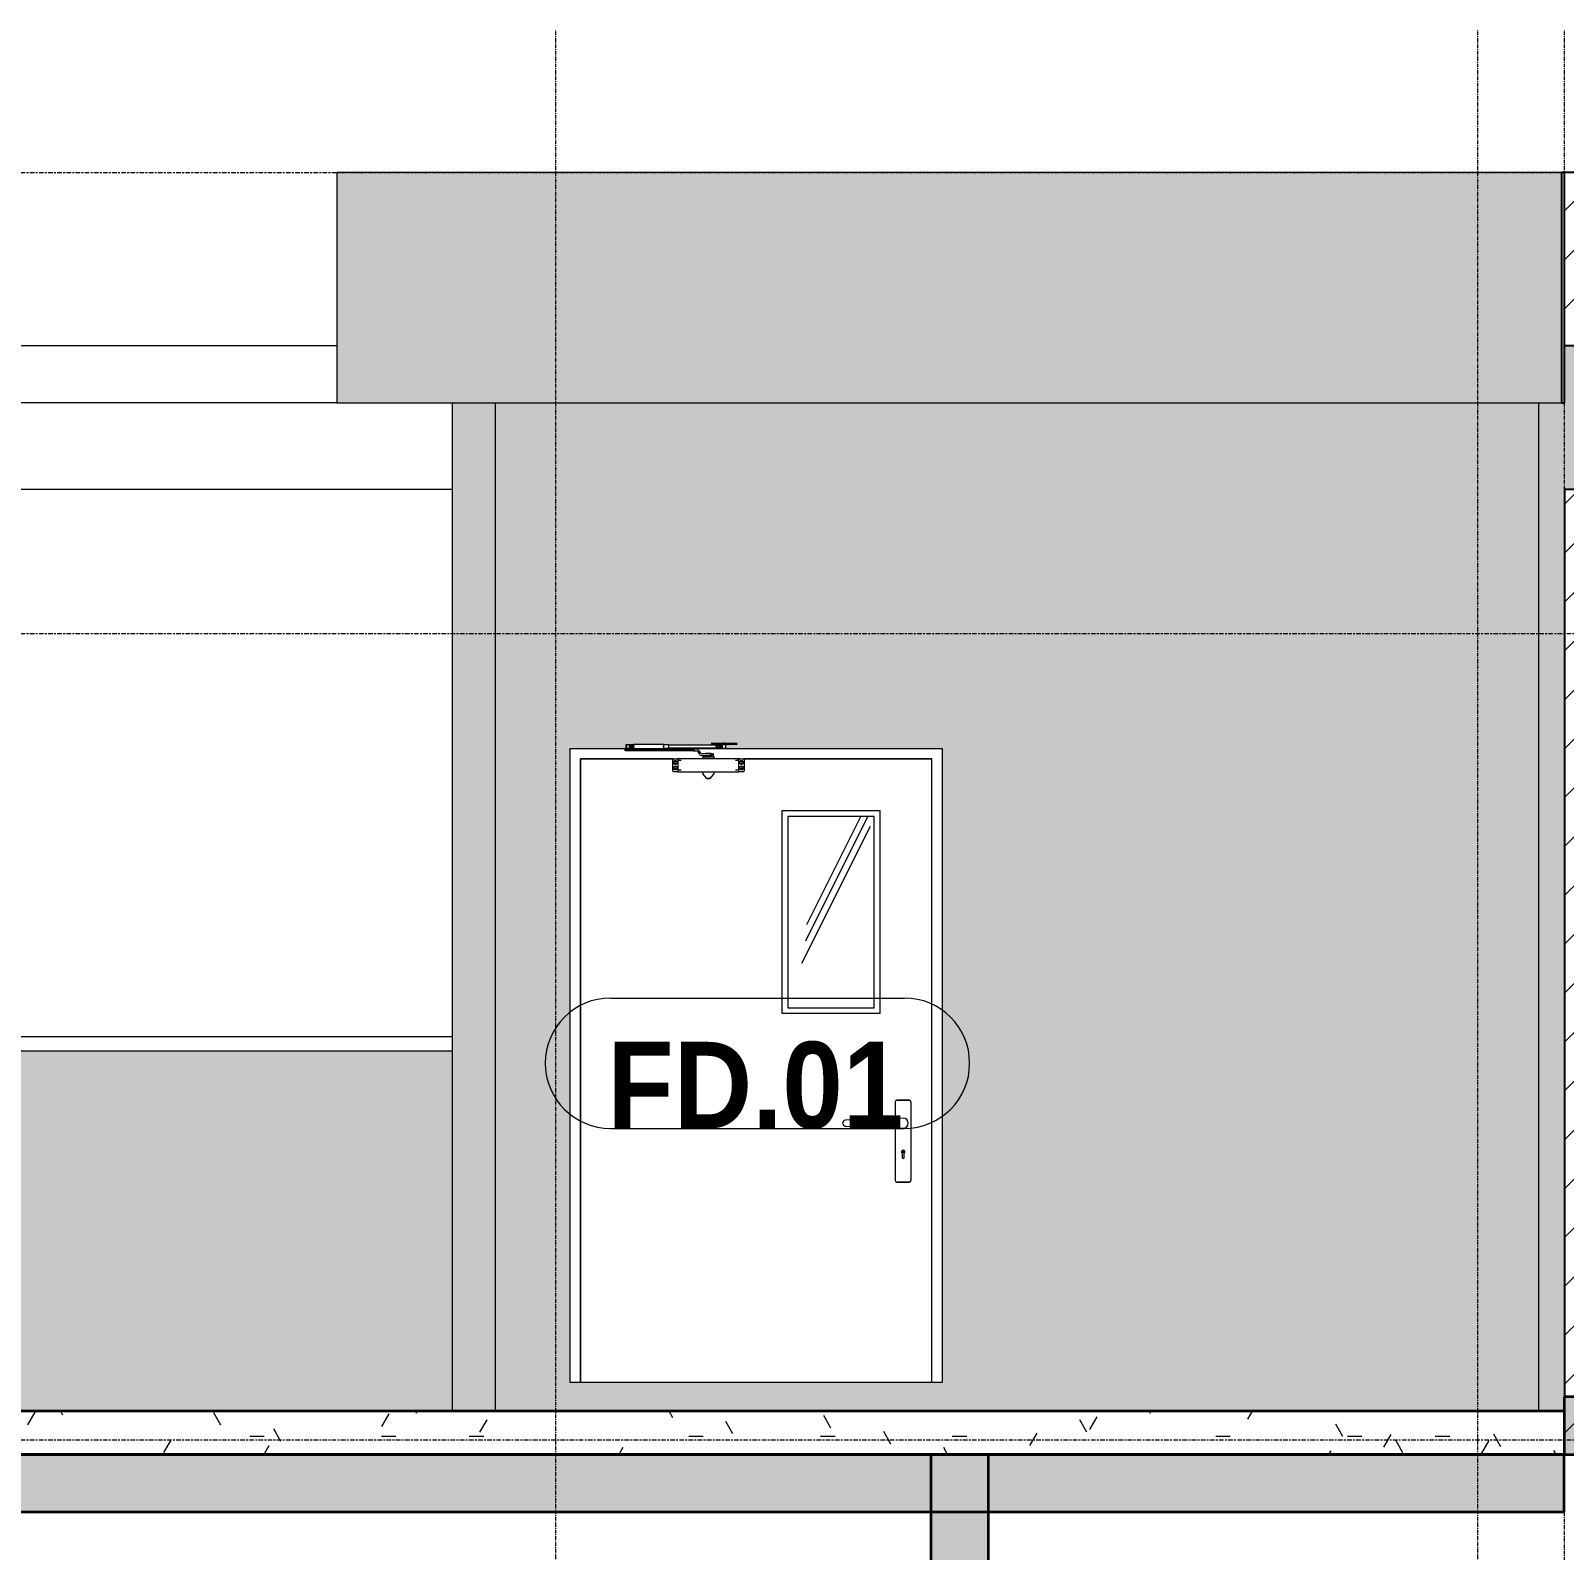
# Model space of a CAD drawing. Header units: millimetres. Extents: x 1240 to 198004, y -7796 to 35300.
# Drawn here: x 157441 to 162764, y 29017 to 34292 of the extents above; entities that cross this region are included whole.
import ezdxf

# ---------------------------------------------------------------- set-up
doc = ezdxf.new("R2010")
doc.units = ezdxf.units.MM
doc.linetypes.add('Centre', pattern=[31.75, 6.35, -4.7625, 15.875, -4.7625])
doc.linetypes.add('Grid Line', pattern=[22.225, 12.7, -3.175, 3.175, -3.175])
for name, color, linetype, lineweight in [('0-2', 50, 'Continuous', 5), ('A-DOOR', 31, 'Continuous', 9), ('A-DOOR-FRAM', 31, 'Continuous', 9), ('A-DOOR-IDEN', 31, 'Continuous', 9), ('A-FLOR-1', 10, 'Continuous', 35), ('A-FLOR-2', 7, 'Continuous', 9), ('A-FLOR-3', 192, 'Continuous', 35), ('A-FLOR-LEVL-2', 51, 'Centre', 9), ('A-FLOR-PATT-1', 7, 'Continuous', 9), ('A-FLOR-PATT-3', 8, 'Continuous', 9), ('A-WALL', 113, 'Continuous', 9), ('A-WALL-1', 113, 'Continuous', 25), ('A-WALL-PATT-3', 111, 'Continuous', 5), ('A-WALL-PATT-4', 111, 'Continuous', 9), ('I-WALL', 2, 'Continuous', 9), ('I-WALL-2', 2, 'Continuous', 25), ('S-BEAM-1', 12, 'Continuous', 5), ('S-BEAM-2', 10, 'Continuous', 35), ('S-BEAM-3', 7, 'Continuous', 9), ('S-GRID-1', 1, 'Grid Line', 9)]:
    doc.layers.add(name, color=color, linetype=linetype, lineweight=lineweight)
doc.styles.add('Arial_B_2', font='arialbd.ttf', dxfattribs={"width": 0.9, "height": 300})
pattern_1 = [(45, (196301.1, 0), (-84.8528, 84.8528), [])]

# ---------------------------------------------------------------- blocks, each defined once
blk = doc.blocks.new('NCV_TKTC_KET CAU_rvt-2-TKCS_MẶT ĐỨNG NỘI KHU 2')
at = {"layer": 'A-FLOR-PATT-1'}
for points in [[(-23337.4, 33000), (-23337.4, 33200), (-33536.9, 33200), (-33536.9, 33000), (-23540.7, 33000)], [(-23337.4, 29350), (-23337.4, 29550), (-33537.4, 29550), (-33537.4, 29350), (-23540.7, 29350)], [(-40175.1, 29150), (-33537.4, 29150), (-33537.4, 29350), (-45736.9, 29350), (-45736.9, 29150), (-40814.9, 29150)]]:
    blk.add_hatch(color=256, dxfattribs=at).paths.add_polyline_path(points)
at = {"layer": 'S-BEAM-1'}
for points in [[(-33536.9, 32700), (-33336.9, 32700), (-33336.9, 33200), (-33536.9, 33200)], [(-35735.3, 28900), (-35535.3, 28900), (-35535.3, 29350), (-35735.3, 29350), (-35735.3, 29160.8)]]:
    blk.add_hatch(color=256, dxfattribs=at).paths.add_polyline_path(points)
at = {"layer": 'A-FLOR-1'}
for p, q in [((-23337.4, 29550), (-33537.4, 29550)), ((-33537.4, 29550), (-33537.4, 29350)), ((-33537.4, 29350), (-45736.9, 29350)), ((-33537.4, 29150), (-33537.4, 29350)), ((-33537.4, 29350), (-23337.4, 29350)), ((-45736.9, 29150), (-33537.4, 29150))]:
    blk.add_line(p, q, dxfattribs=at)
at = {"layer": 'A-FLOR-2'}
for p, q in [((-43735.3, 33200), (-37796.9, 33200)), ((-37796.9, 33000), (-43735.3, 33000))]:
    blk.add_line(p, q, dxfattribs=at)
at = {"layer": 'S-BEAM-2'}
for p, q in [((-35535.3, 29350), (-35735.3, 29350)), ((-35735.3, 29350), (-35735.3, 28900)), ((-35535.3, 28900), (-35535.3, 29350))]:
    blk.add_line(p, q, dxfattribs=at)
at = {"layer": 'S-BEAM-3'}
blk.add_line((-37396.9, 32700), (-40236.9, 32700), dxfattribs=at)
blk = doc.blocks.new('FD_01 - FD_01-1200x2200mm-V305-TKCS_MẶT ĐỨNG NỘI KHU 2')
at = {"layer": 'A-DOOR'}
h = blk.add_hatch(dxfattribs=at)
h.set_pattern_fill('FP_43', color=256, style=0, pattern_type=2)
h.set_pattern_definition([(63.435, (1790.26, 104.33), (-0.001, 1524.001), [532.463, -2875.304]), (63.435, (266.26, 104.33), (-0.001, 1524.001), [532.463, -2875.304]), (63.435, (2519.8, 398.8), (-0.001, 1524.001), [532.463, -2875.304]), (63.435, (995.8, 398.8), (-0.001, 1524.001), [532.463, -2875.304]), (63.435, (2409.4, 294.83), (-0.001, 1524.001), [532.463, -2875.304]), (63.435, (885.4, 294.83), (-0.001, 1524.001), [532.463, -2875.304]), (63.435, (2296.8, 890.1), (-0.001, 1524.001), [258.8, -3148.965]), (63.435, (772.8, 890.1), (-0.001, 1524.001), [258.8, -3148.965]), (63.435, (2223.2, 797.95), (-0.001, 1524.001), [532.463, -2875.304]), (63.435, (699.2, 797.95), (-0.001, 1524.001), [532.463, -2875.304]), (63.435, (2236.2, 864.1), (-0.001, 1524.001), [532.463, -2875.304]), (63.435, (712.2, 864.1), (-0.001, 1524.001), [532.463, -2875.304]), (63.435, (1621.35, 573.94), (-0.001, 1524.001), [532.463, -2875.304]), (63.435, (97.35, 573.94), (-0.001, 1524.001), [532.463, -2875.304]), (63.435, (1634.34, 651.9), (-0.001, 1524.001), [532.463, -2875.304]), (63.435, (110.34, 651.9), (-0.001, 1524.001), [532.463, -2875.304]), (63.435, (1637.84, 708.1), (-0.001, 1524.001), [532.463, -2875.304]), (63.435, (113.84, 708.1), (-0.001, 1524.001), [532.463, -2875.304])])
h.paths.add_polyline_path([(-36231.9, 30900), (-35931.9, 30900), (-35931.9, 31565), (-36231.9, 31565), (-36231.9, 31200)])
for p, q in [((-36798.1, 31798), (-36798.1, 31792)), ((-36795.7, 31798), (-36793.5, 31798)), ((-36793.5, 31792), (-36795.7, 31792)), ((-36794.1, 31814), (-36794.1, 31801)), ((-36793.5, 31814), (-36781.9, 31814)), ((-36781.9, 31801), (-36793.5, 31801)), ((-36793.5, 31798), (-36558.1, 31798)), ((-36793.5, 31792), (-36793.5, 31798)), ((-36558.1, 31792), (-36793.5, 31792)), ((-36791.6, 31814), (-36791.6, 31798)), ((-36790.4, 31801), (-36790.4, 31798)), ((-36781.9, 31814), (-36774.8, 31814)), ((-36781.9, 31801), (-36781.9, 31814)), ((-36774.8, 31801), (-36781.9, 31801)), ((-36781.8, 31798), (-36781.8, 31801.2)), ((-36780.6, 31798), (-36780.6, 31801)), ((-36774.8, 31814), (-36774.3, 31814)), ((-36774.8, 31814), (-36768, 31814)), ((-36774.3, 31801), (-36774.8, 31801)), ((-36768, 31801), (-36774.8, 31801)), ((-36768, 31801), (-36768, 31814)), ((-36768, 31813.6), (-36768, 31801.4)), ((-36768, 31801.4), (-36768, 31813.6)), ((-36662.5, 31814.5), (-36767.1, 31814.5)), ((-36767.1, 31800.5), (-36662.5, 31800.5)), ((-36645.1, 31813.5), (-36662.5, 31813.5)), ((-36662.5, 31801.5), (-36645.1, 31801.5)), ((-36458.7, 31812.5), (-36645.1, 31812.5)), ((-36645.1, 31802.5), (-36458.7, 31802.5)), ((-36549.7, 31798), (-36558.1, 31798)), ((-36558.1, 31798), (-36558.1, 31792)), ((-36558.1, 31792), (-36549.7, 31792)), ((-36549.7, 31798), (-36549.7, 31798)), ((-36544.8, 31789.4), (-36539, 31781.1)), ((-36534, 31784.6), (-36539.9, 31792.9)), ((-36498.7, 31782), (-36529.1, 31782)), ((-36517.8, 31784), (-36515.1, 31784)), ((-36517.8, 31784), (-36517.8, 31782)), ((-36515.1, 31784), (-36505.1, 31784)), ((-36515.1, 31782), (-36515.1, 31784)), ((-36505.1, 31784), (-36497.7, 31784)), ((-36505.1, 31782), (-36505.1, 31784)), ((-36498.7, 31776), (-36498.7, 31782)), ((-36498.7, 31782), (-36490.3, 31782)), ((-36498.1, 31818.5), (-36497.7, 31818.5)), ((-36498.1, 31815.5), (-36497.7, 31815.5)), ((-36497.7, 31818.5), (-36478.5, 31818.5)), ((-36497.7, 31815.5), (-36478.5, 31815.5)), ((-36497.7, 31782), (-36497.7, 31784)), ((-36490.3, 31782), (-36492.5, 31782)), ((-36490.3, 31776), (-36490.3, 31782)), ((-36478.5, 31818.5), (-36478.1, 31818.5)), ((-36478.5, 31815.5), (-36478.1, 31815.5)), ((-36478.1, 31818.5), (-36472.9, 31818.5)), ((-36478.1, 31815.5), (-36472.9, 31815.5)), ((-36477.2, 31811.5), (-36470.3, 31811.5)), ((-36477.2, 31811.5), (-36477.2, 31803.5)), ((-36470.3, 31803.5), (-36477.2, 31803.5)), ((-36472.9, 31818.5), (-36471.7, 31818.5)), ((-36472.9, 31815.5), (-36471.7, 31815.5)), ((-36471.7, 31818.5), (-36455.2, 31818.5)), ((-36471.7, 31815.5), (-36455.2, 31815.5)), ((-36470.3, 31811.5), (-36469.1, 31811.5)), ((-36469.1, 31803.5), (-36470.3, 31803.5)), ((-36469.1, 31811.5), (-36464.3, 31811.5)), ((-36464.3, 31803.5), (-36469.1, 31803.5)), ((-36467.5, 31811.5), (-36468.7, 31811.5)), ((-36468.7, 31803.5), (-36467.5, 31803.5)), ((-36468.1, 31814.5), (-36466.1, 31814.5)), ((-36466.1, 31814.5), (-36468.1, 31814.5)), ((-36464.3, 31811.5), (-36467.5, 31811.5)), ((-36467.5, 31803.5), (-36464.3, 31803.5)), ((-36464, 31814.5), (-36466.1, 31814.5)), ((-36464, 31814.5), (-36458.4, 31814.5)), ((-36458.4, 31800.5), (-36464, 31800.5)), ((-36462.7, 31808.9), (-36462.7, 31810.8)), ((-36462.7, 31804.2), (-36462.7, 31806)), ((-36459.6, 31814.5), (-36459.6, 31800.5)), ((-36459.1, 31820.3), (-36459.1, 31818.5)), ((-36458.4, 31814.5), (-36446.8, 31814.5)), ((-36458.4, 31800.5), (-36458.4, 31814.5)), ((-36446.8, 31800.5), (-36458.4, 31800.5)), ((-36458.1, 31815.5), (-36458.1, 31814.5)), ((-36453.1, 31818.5), (-36455.6, 31818.5)), ((-36455.6, 31818.5), (-36453.1, 31818.5)), ((-36453.1, 31815.5), (-36455.6, 31815.5)), ((-36455.6, 31815.5), (-36453.1, 31815.5)), ((-36453.1, 31815.5), (-36455.6, 31815.5)), ((-36455.6, 31815.5), (-36453.1, 31815.5)), ((-36455.2, 31818.5), (-36451, 31818.5)), ((-36455.2, 31818.5), (-36451, 31818.5)), ((-36451, 31817.5), (-36455.2, 31817.5)), ((-36455.2, 31815.5), (-36451, 31815.5)), ((-36455.2, 31815.5), (-36451, 31815.5)), ((-36453.1, 31818.5), (-36454.7, 31818.5)), ((-36454.7, 31818.5), (-36453.1, 31818.5)), ((-36453.1, 31820.3), (-36453.1, 31820.3)), ((-36453.1, 31820.3), (-36453.1, 31820.3)), ((-36453.1, 31818.5), (-36450.6, 31818.5)), ((-36450.6, 31818.5), (-36453.1, 31818.5)), ((-36453.1, 31818.5), (-36451.6, 31818.5)), ((-36451.6, 31818.5), (-36453.1, 31818.5)), ((-36453.1, 31815.5), (-36450.6, 31815.5)), ((-36450.6, 31815.5), (-36453.1, 31815.5)), ((-36453.1, 31815.5), (-36450.6, 31815.5)), ((-36450.6, 31815.5), (-36453.1, 31815.5)), ((-36451, 31818.5), (-36434.5, 31818.5)), ((-36451, 31815.5), (-36434.5, 31815.5)), ((-36448.3, 31800.5), (-36446.6, 31800.5)), ((-36448.1, 31814.5), (-36448.1, 31815.5)), ((-36440.1, 31814.5), (-36447.5, 31814.5)), ((-36446.8, 31814.5), (-36447.2, 31814.5)), ((-36447.1, 31818.5), (-36447.1, 31820.3)), ((-36446.6, 31800.5), (-36446.8, 31800.5)), ((-36446.6, 31800.5), (-36446.6, 31814.5)), ((-36440.1, 31814.5), (-36438.1, 31814.5)), ((-36438.1, 31814.5), (-36440.1, 31814.5)), ((-36434.5, 31818.5), (-36433.4, 31818.5)), ((-36434.5, 31815.5), (-36433.4, 31815.5)), ((-36433.4, 31818.5), (-36428.2, 31818.5)), ((-36433.4, 31815.5), (-36428.2, 31815.5)), ((-36428.1, 31818.5), (-36427.8, 31818.5)), ((-36428.1, 31815.5), (-36427.8, 31815.5)), ((-36427.8, 31818.5), (-36408.5, 31818.5)), ((-36427.8, 31815.5), (-36408.5, 31815.5)), ((-36408.5, 31818.5), (-36408.1, 31818.5)), ((-36408.5, 31815.5), (-36408.1, 31815.5)), ((-36951.9, 31765), (-36951.9, 29600)), ((-36628.7, 31765), (-36951.9, 31765)), ((-36631.7, 31723), (-36631.7, 31762)), ((-36628.7, 31765), (-36616.5, 31765)), ((-36613.7, 31765), (-36616.5, 31765)), ((-36616.5, 31765), (-36614.5, 31765)), ((-36614.1, 31765), (-36613.8, 31765)), ((-36401.7, 31765), (-36613.7, 31765)), ((-36613.7, 31765), (-36613.7, 31764.7)), ((-36613.7, 31764.7), (-36613.7, 31756.1)), ((-36601.7, 31759), (-36613.7, 31759)), ((-36613.7, 31756.1), (-36613.7, 31754.3)), ((-36613.7, 31754.3), (-36613.7, 31730.7)), ((-36613.7, 31730.7), (-36613.7, 31728.9)), ((-36613.7, 31728.9), (-36613.7, 31720.3)), ((-36613.7, 31726), (-36601.7, 31726)), ((-36529.1, 31776), (-36498.7, 31776)), ((-36527.3, 31772), (-36527.3, 31765)), ((-36526.6, 31772), (-36527.3, 31772)), ((-36527.3, 31772), (-36488.9, 31772)), ((-36517.8, 31776), (-36517.8, 31774)), ((-36516.4, 31774), (-36517.8, 31774)), ((-36516.7, 31774), (-36516.7, 31772)), ((-36516.4, 31774), (-36516.7, 31774)), ((-36516.7, 31774), (-36516.4, 31774)), ((-36510.1, 31774), (-36516.4, 31774)), ((-36516.4, 31774), (-36514.1, 31774)), ((-36515.1, 31774), (-36516.4, 31774)), ((-36515.1, 31774), (-36515.1, 31776)), ((-36510.1, 31774), (-36515.1, 31774)), ((-36514.1, 31774), (-36505.4, 31774)), ((-36501.4, 31774), (-36510.1, 31774)), ((-36505.1, 31774), (-36510.1, 31774)), ((-36505.4, 31774), (-36501.4, 31774)), ((-36505.1, 31774), (-36505.1, 31776)), ((-36501.4, 31774), (-36505.1, 31774)), ((-36497.7, 31774), (-36501.4, 31774)), ((-36499.1, 31774), (-36500, 31774)), ((-36499.9, 31774), (-36499.1, 31774)), ((-36499.1, 31774), (-36498.7, 31774)), ((-36498.7, 31774), (-36499.1, 31774)), ((-36490.3, 31776), (-36498.7, 31776)), ((-36498.7, 31772), (-36498.7, 31774)), ((-36497.7, 31774), (-36497.7, 31776)), ((-36492.5, 31776), (-36490.3, 31776)), ((-36488.9, 31772), (-36488.2, 31772)), ((-36488.2, 31772), (-36488.9, 31772)), ((-36488.2, 31765), (-36488.2, 31772)), ((-36401.7, 31759), (-36413.7, 31759)), ((-36413.7, 31726), (-36401.7, 31726)), ((-36399, 31765), (-36401.7, 31765)), ((-36401.7, 31765), (-36401.4, 31765)), ((-36401.7, 31764.7), (-36401.7, 31765)), ((-36401.7, 31756.1), (-36401.7, 31764.7)), ((-36401.7, 31754.3), (-36401.7, 31756.1)), ((-36401.7, 31730.7), (-36401.7, 31754.3)), ((-36401.7, 31728.9), (-36401.7, 31730.7)), ((-36401.7, 31720.3), (-36401.7, 31728.9)), ((-36401, 31765), (-36399, 31765)), ((-36399, 31765), (-36386.7, 31765)), ((-35731.9, 31765), (-36386.7, 31765)), ((-36383.7, 31762), (-36383.7, 31723)), ((-35731.9, 29600), (-35731.9, 31765)), ((-36616.5, 31720), (-36628.7, 31720)), ((-36614.5, 31720), (-36616.5, 31720)), ((-36613.8, 31720), (-36614.1, 31720)), ((-36613.7, 31720.3), (-36613.7, 31720)), ((-36613.7, 31720), (-36401.7, 31720)), ((-36527.2, 31720), (-36527.2, 31712.4)), ((-36527, 31711.7), (-36514, 31696.3)), ((-36507.7, 31696), (-36507.7, 31696)), ((-36507.7, 31696), (-36507.7, 31696)), ((-36501.5, 31696.3), (-36488.5, 31711.7)), ((-36488.2, 31712.4), (-36488.2, 31720)), ((-36401.7, 31720), (-36401.7, 31720.3)), ((-36401.4, 31720), (-36401.7, 31720)), ((-36399, 31720), (-36401, 31720)), ((-36386.7, 31720), (-36399, 31720)), ((-36251.9, 30880), (-36251.9, 31585)), ((-36251.9, 31585), (-35911.9, 31585)), ((-35911.9, 30880), (-35911.9, 31585)), ((-36231.9, 31565), (-36231.9, 30900)), ((-35931.9, 31565), (-36231.9, 31565)), ((-35931.9, 30900), (-35931.9, 31565)), ((-35911.9, 30880), (-36251.9, 30880)), ((-36231.9, 30900), (-35931.9, 30900)), ((-35859.4, 30572.5), (-35859.4, 30516.5)), ((-35811.9, 30580), (-35851.9, 30580)), ((-35851.9, 30580), (-35811.9, 30580)), ((-35804.4, 30302.5), (-35804.4, 30572.5)), ((-35831.9, 30517.5), (-36032.3, 30510)), ((-36032.3, 30490), (-35831.9, 30482.5)), ((-35859.4, 30483.5), (-35859.4, 30302.5)), ((-35835.4, 30395.1), (-35835.4, 30381.2)), ((-35832.6, 30397), (-35832.6, 30403)), ((-35831.2, 30403), (-35831.2, 30397)), ((-35828.4, 30381.2), (-35828.4, 30395.1)), ((-35851.9, 30295), (-35811.9, 30295)), ((-35811.9, 30295), (-35851.9, 30295))]:
    blk.add_line(p, q, dxfattribs=at)
at = {"layer": 'A-DOOR', "flags": 128}
for points in [[(-36480.4, 31807.5), (-36480.3, 31808.3), (-36480, 31809), (-36479.6, 31809.7), (-36478.9, 31810.4), (-36478.1, 31811), (-36477.2, 31811.5)], [(-36477.2, 31803.5), (-36478.1, 31804), (-36478.9, 31804.6), (-36479.6, 31805.3), (-36480, 31806), (-36480.3, 31806.7), (-36480.4, 31807.5)], [(-36477.3, 31809.7), (-36477.6, 31809), (-36477.8, 31808.3), (-36477.8, 31807.5)], [(-36477.8, 31807.5), (-36477.8, 31806.7), (-36477.6, 31806), (-36477.3, 31805.3)], [(-36628.7, 31765), (-36629.4, 31764.9), (-36630, 31764.7), (-36630.6, 31764.3), (-36631.1, 31763.9), (-36631.4, 31763.3), (-36631.7, 31762.7), (-36631.7, 31762)], [(-36383.7, 31762), (-36383.8, 31762.7), (-36384, 31763.3), (-36384.4, 31763.9), (-36384.9, 31764.3), (-36385.4, 31764.7), (-36386.1, 31764.9), (-36386.7, 31765)], [(-36631.7, 31723), (-36631.7, 31722.3), (-36631.4, 31721.7), (-36631.1, 31721.1), (-36630.6, 31720.7), (-36630, 31720.3), (-36629.4, 31720.1), (-36628.7, 31720)], [(-36527, 31711.7), (-36527, 31711.7), (-36527, 31711.8), (-36527.1, 31711.8), (-36527.1, 31711.8), (-36527.1, 31711.9), (-36527.1, 31711.9), (-36527.1, 31712), (-36527.2, 31712), (-36527.2, 31712), (-36527.2, 31712.1), (-36527.2, 31712.1), (-36527.2, 31712.2), (-36527.2, 31712.2), (-36527.2, 31712.3), (-36527.2, 31712.3), (-36527.2, 31712.3), (-36527.2, 31712.4), (-36527.2, 31712.4)], [(-36513.3, 31696), (-36513.4, 31696), (-36513.4, 31696), (-36513.4, 31696), (-36513.5, 31696), (-36513.5, 31696), (-36513.5, 31696), (-36513.6, 31696), (-36513.6, 31696), (-36513.6, 31696.1), (-36513.7, 31696.1), (-36513.7, 31696.1), (-36513.7, 31696.1), (-36513.8, 31696.1), (-36513.8, 31696.1), (-36513.8, 31696.2), (-36513.9, 31696.2), (-36513.9, 31696.2), (-36513.9, 31696.2), (-36514, 31696.3), (-36514, 31696.3), (-36514, 31696.3), (-36514, 31696.3)], [(-36507.7, 31696), (-36508, 31696), (-36508.2, 31696), (-36508.4, 31696), (-36508.6, 31696), (-36508.9, 31696), (-36509.1, 31696), (-36509.3, 31696), (-36509.5, 31696), (-36509.7, 31696), (-36509.9, 31696), (-36510.1, 31696), (-36510.3, 31696), (-36510.5, 31696), (-36510.7, 31696), (-36510.9, 31696), (-36511.1, 31696), (-36511.3, 31696), (-36511.4, 31696), (-36511.6, 31696), (-36511.7, 31696), (-36511.9, 31696), (-36512, 31696), (-36512.2, 31696), (-36512.3, 31696), (-36512.4, 31696), (-36512.6, 31696), (-36512.7, 31696), (-36512.8, 31696), (-36512.9, 31696), (-36512.9, 31696), (-36513, 31696), (-36513.1, 31696), (-36513.1, 31696), (-36513.2, 31696), (-36513.2, 31696), (-36513.3, 31696), (-36513.3, 31696), (-36513.3, 31696), (-36513.3, 31696)], [(-36513.3, 31696), (-36513.3, 31696), (-36513.3, 31696), (-36513.3, 31696), (-36513.2, 31696), (-36513.2, 31696), (-36513.2, 31696), (-36513.1, 31696), (-36513, 31696), (-36513, 31696), (-36512.9, 31696), (-36512.8, 31696), (-36512.7, 31696), (-36512.6, 31696), (-36512.5, 31696), (-36512.3, 31696), (-36512.2, 31696), (-36512.1, 31696), (-36511.9, 31696), (-36511.8, 31696), (-36511.6, 31696), (-36511.5, 31696), (-36511.3, 31696), (-36511.1, 31696), (-36510.9, 31696), (-36510.8, 31696), (-36510.6, 31696), (-36510.4, 31696), (-36510.2, 31696), (-36510, 31696), (-36509.8, 31696), (-36509.6, 31696), (-36509.3, 31696), (-36509.1, 31696), (-36508.9, 31696), (-36508.7, 31696), (-36508.5, 31696), (-36508.3, 31696), (-36508, 31696), (-36507.8, 31696), (-36507.7, 31696)], [(-36507.7, 31696), (-36507.5, 31696), (-36507.3, 31696), (-36507.1, 31696), (-36506.9, 31696), (-36506.6, 31696), (-36506.4, 31696), (-36506.2, 31696), (-36506, 31696), (-36505.8, 31696), (-36505.6, 31696), (-36505.4, 31696), (-36505.2, 31696), (-36505, 31696), (-36504.8, 31696), (-36504.6, 31696), (-36504.4, 31696), (-36504.2, 31696), (-36504.1, 31696), (-36503.9, 31696), (-36503.7, 31696), (-36503.6, 31696), (-36503.4, 31696), (-36503.3, 31696), (-36503.2, 31696), (-36503.1, 31696), (-36502.9, 31696), (-36502.8, 31696), (-36502.7, 31696), (-36502.6, 31696), (-36502.5, 31696), (-36502.5, 31696), (-36502.4, 31696), (-36502.3, 31696), (-36502.3, 31696), (-36502.3, 31696), (-36502.2, 31696), (-36502.2, 31696), (-36502.2, 31696), (-36502.2, 31696)], [(-36502.2, 31696), (-36502.2, 31696), (-36502.2, 31696), (-36502.2, 31696), (-36502.2, 31696), (-36502.3, 31696), (-36502.3, 31696), (-36502.4, 31696), (-36502.5, 31696), (-36502.5, 31696), (-36502.6, 31696), (-36502.7, 31696), (-36502.8, 31696), (-36502.9, 31696), (-36503, 31696), (-36503.1, 31696), (-36503.3, 31696), (-36503.4, 31696), (-36503.6, 31696), (-36503.7, 31696), (-36503.9, 31696), (-36504, 31696), (-36504.2, 31696), (-36504.4, 31696), (-36504.5, 31696), (-36504.7, 31696), (-36504.9, 31696), (-36505.1, 31696), (-36505.3, 31696), (-36505.5, 31696), (-36505.7, 31696), (-36505.9, 31696), (-36506.1, 31696), (-36506.4, 31696), (-36506.6, 31696), (-36506.8, 31696), (-36507, 31696), (-36507.2, 31696), (-36507.5, 31696), (-36507.7, 31696), (-36507.7, 31696)], [(-36501.5, 31696.3), (-36501.5, 31696.3), (-36501.5, 31696.3), (-36501.5, 31696.2), (-36501.6, 31696.2), (-36501.6, 31696.2), (-36501.6, 31696.2), (-36501.7, 31696.2), (-36501.7, 31696.1), (-36501.7, 31696.1), (-36501.8, 31696.1), (-36501.8, 31696.1), (-36501.8, 31696.1), (-36501.9, 31696.1), (-36501.9, 31696), (-36501.9, 31696), (-36502, 31696), (-36502, 31696), (-36502, 31696), (-36502.1, 31696), (-36502.1, 31696), (-36502.1, 31696), (-36502.2, 31696)], [(-36488.3, 31712), (-36488.4, 31711.9), (-36488.4, 31711.9), (-36488.4, 31711.9), (-36488.4, 31711.8), (-36488.4, 31711.8), (-36488.5, 31711.7), (-36488.5, 31711.7), (-36488.5, 31711.7)], [(-36488.2, 31712.4), (-36488.2, 31712.4), (-36488.2, 31712.3), (-36488.3, 31712.3), (-36488.3, 31712.2), (-36488.3, 31712.2), (-36488.3, 31712.1), (-36488.3, 31712.1), (-36488.3, 31712.1), (-36488.3, 31712), (-36488.3, 31712)], [(-36386.7, 31720), (-36386.1, 31720.1), (-36385.4, 31720.3), (-36384.9, 31720.7), (-36384.4, 31721.1), (-36384, 31721.7), (-36383.8, 31722.3), (-36383.7, 31723)], [(-35851.9, 30580), (-35852.2, 30580), (-35852.5, 30580), (-35852.8, 30579.9), (-35853.1, 30579.9), (-35853.4, 30579.9), (-35853.7, 30579.8), (-35854, 30579.7), (-35854.3, 30579.6), (-35854.6, 30579.5), (-35854.9, 30579.4), (-35855.1, 30579.3), (-35855.4, 30579.2), (-35855.7, 30579), (-35855.9, 30578.9), (-35856.2, 30578.7), (-35856.4, 30578.5), (-35856.7, 30578.3), (-35856.9, 30578.1), (-35857.1, 30577.9), (-35857.3, 30577.7), (-35857.5, 30577.5), (-35857.7, 30577.3), (-35857.9, 30577), (-35858.1, 30576.8), (-35858.2, 30576.6), (-35858.4, 30576.3), (-35858.6, 30576), (-35858.7, 30575.8), (-35858.8, 30575.5), (-35858.9, 30575.2), (-35859, 30574.9), (-35859.1, 30574.7), (-35859.2, 30574.4), (-35859.3, 30574.1), (-35859.3, 30573.8), (-35859.4, 30573.5), (-35859.4, 30573.2), (-35859.4, 30572.9), (-35859.4, 30572.6), (-35859.4, 30572.5)], [(-35804.4, 30572.5), (-35804.4, 30572.8), (-35804.5, 30573.1), (-35804.5, 30573.4), (-35804.5, 30573.7), (-35804.6, 30574), (-35804.7, 30574.3), (-35804.7, 30574.6), (-35804.8, 30574.9), (-35804.9, 30575.1), (-35805, 30575.4), (-35805.2, 30575.7), (-35805.3, 30576), (-35805.4, 30576.2), (-35805.6, 30576.5), (-35805.7, 30576.7), (-35805.9, 30577), (-35806.1, 30577.2), (-35806.3, 30577.4), (-35806.5, 30577.7), (-35806.7, 30577.9), (-35806.9, 30578.1), (-35807.2, 30578.3), (-35807.4, 30578.5), (-35807.6, 30578.6), (-35807.9, 30578.8), (-35808.1, 30579), (-35808.4, 30579.1), (-35808.7, 30579.3), (-35808.9, 30579.4), (-35809.2, 30579.5), (-35809.5, 30579.6), (-35809.8, 30579.7), (-35810.1, 30579.8), (-35810.4, 30579.8), (-35810.7, 30579.9), (-35811, 30579.9), (-35811.3, 30580), (-35811.6, 30580), (-35811.9, 30580), (-35811.9, 30580)], [(-35859.4, 30302.5), (-35859.4, 30302.2), (-35859.4, 30301.9), (-35859.4, 30301.6), (-35859.3, 30301.3), (-35859.3, 30301), (-35859.2, 30300.7), (-35859.1, 30300.4), (-35859.1, 30300.2), (-35859, 30299.9), (-35858.8, 30299.6), (-35858.7, 30299.3), (-35858.6, 30299), (-35858.4, 30298.8), (-35858.3, 30298.5), (-35858.1, 30298.3), (-35857.9, 30298), (-35857.8, 30297.8), (-35857.6, 30297.6), (-35857.4, 30297.3), (-35857.2, 30297.1), (-35856.9, 30296.9), (-35856.7, 30296.7), (-35856.5, 30296.5), (-35856.2, 30296.4), (-35856, 30296.2), (-35855.7, 30296), (-35855.5, 30295.9), (-35855.2, 30295.8), (-35854.9, 30295.6), (-35854.6, 30295.5), (-35854.4, 30295.4), (-35854.1, 30295.3), (-35853.8, 30295.2), (-35853.5, 30295.2), (-35853.2, 30295.1), (-35852.9, 30295.1), (-35852.6, 30295), (-35852.3, 30295), (-35852, 30295), (-35851.9, 30295)], [(-35811.9, 30295), (-35811.6, 30295), (-35811.3, 30295), (-35811, 30295.1), (-35810.7, 30295.1), (-35810.4, 30295.1), (-35810.2, 30295.2), (-35809.9, 30295.3), (-35809.6, 30295.4), (-35809.3, 30295.5), (-35809, 30295.6), (-35808.7, 30295.7), (-35808.5, 30295.8), (-35808.2, 30296), (-35808, 30296.1), (-35807.7, 30296.3), (-35807.5, 30296.5), (-35807.2, 30296.7), (-35807, 30296.9), (-35806.8, 30297.1), (-35806.6, 30297.3), (-35806.4, 30297.5), (-35806.2, 30297.7), (-35806, 30298), (-35805.8, 30298.2), (-35805.6, 30298.4), (-35805.5, 30298.7), (-35805.3, 30299), (-35805.2, 30299.2), (-35805.1, 30299.5), (-35804.9, 30299.8), (-35804.8, 30300.1), (-35804.8, 30300.3), (-35804.7, 30300.6), (-35804.6, 30300.9), (-35804.5, 30301.2), (-35804.5, 30301.5), (-35804.5, 30301.8), (-35804.4, 30302.1), (-35804.4, 30302.4), (-35804.4, 30302.5)]]:
    blk.add_lwpolyline(points, dxfattribs=at)
at = {"layer": 'A-DOOR'}
for centre, radius, start, end in [((-36622.7, 31752), 3.5, 0, 180), ((-36622.7, 31752), 3.5, 180, 0), ((-36622.7, 31733), 3.5, 0, 180), ((-36622.7, 31733), 3.5, 180, 0), ((-36392.7, 31752), 3.5, 0, 180), ((-36392.7, 31752), 3.5, 180, 0), ((-36392.7, 31733), 3.5, 0, 180), ((-36392.7, 31733), 3.5, 180, 0), ((-35851.9, 30572.5), 7.5, 150, 180), ((-35851.9, 30572.5), 7.5, 90, 120), ((-35811.9, 30572.5), 7.5, 60, 90), ((-35811.9, 30572.5), 7.5, 0, 30), ((-36031.9, 30500), 10, 92.1456, 180), ((-35831.9, 30500), 17.5, 0, 90), ((-36031.9, 30500), 10, 180, 267.8544), ((-35831.9, 30500), 17.5, 270, 0), ((-35831.9, 30400), 6, 305.6853, 234.3147), ((-35831.9, 30403), 0.7, 0, 180), ((-35831.9, 30403), 0.7, 0, 180), ((-35831.9, 30397), 0.7, 180, 0), ((-35831.9, 30397), 0.7, 180, 0), ((-35831.9, 30381.2), 3.5, 180, 0), ((-35851.9, 30302.5), 7.52, 180, 210), ((-35851.9, 30302.5), 7.52, 240, 270), ((-35811.9, 30302.5), 7.5, 270, 300), ((-35811.9, 30302.5), 7.5, 330, 0)]:
    blk.add_arc(centre, radius, start, end, dxfattribs=at)
for centre, major_axis, ratio, start_param, end_param in [((-36776, 31807.5), (0, 2.5), 0.965835, 4.712389, 7.853982), ((-36776, 31807.5), (0, 2.5), 0.965835, 1.570796, 4.712389), ((-36775.5, 31807.5), (0, 2.5), 0.965835, 4.712389, 7.853982), ((-36775.5, 31807.5), (0, 2.5), 0.965835, 4.712389, 7.853982), ((-36775.5, 31807.5), (0, 2.5), 0.965835, 1.570796, 4.712389), ((-36775.5, 31807.5), (0, 2.5), 0.965835, 1.570796, 4.712389), ((-36773.7, 31807.5), (0, 2.5), 0.965835, 5.497787, 7.853982), ((-36773.7, 31807.5), (0, 2.5), 0.965835, 1.570796, 3.926991), ((-36773.7, 31807.5), (0, 2.5), 0.965835, 5.497787, 7.853982), ((-36773.7, 31807.5), (0, 2.5), 0.965835, 1.570796, 3.926991), ((-36773.2, 31807.5), (0, 2.5), 0.965835, 5.759587, 7.853982), ((-36773.2, 31807.5), (0, 2.5), 0.965835, 1.570796, 3.665191), ((-36776.7, 31807.5), (0, 6.79), 0.965835, 4.712389, 5.992125), ((-36776.7, 31807.5), (0, 6.79), 0.965835, 3.432653, 4.712389), ((-36776.2, 31807.5), (0, 6.79), 0.965835, 4.712389, 5.992125), ((-36776.2, 31807.5), (0, 6.79), 0.965835, 3.432653, 4.712389), ((-36767.1, 31807.5), (0, 7), 0.259156, 0, 0.50718), ((-36767.1, 31807.5), (0, 7), 0.259156, 2.634413, 3.141593), ((-36662.5, 31807.5), (0, 7), 0.259156, 5.497787, 7.853982), ((-36662.5, 31807.5), (0, 7), 0.259156, 1.570796, 3.926991), ((-36662.5, 31807.5), (0, 6), 0.259156, 5.759587, 7.853982), ((-36662.5, 31807.5), (0, 6), 0.259156, 1.570796, 3.665191), ((-36645.1, 31807.5), (0, 6), 0.259156, 5.759587, 7.853982), ((-36645.1, 31807.5), (0, 6), 0.259156, 1.570796, 3.665191), ((-36645.1, 31807.5), (0, 5), 0.259156, 0, 1.570796), ((-36645.1, 31807.5), (0, 5), 0.259156, 1.570796, 3.141593), ((-36549.7, 31786), (0, 12), 1, 5.323254, 6.283185), ((-36549.7, 31786), (0, 6), 1, 5.323254, 6.283185), ((-36529.1, 31788), (0, 12), 1, 2.181662, 3.141593), ((-36529.1, 31788), (0, 6), 1, 2.181662, 3.141593), ((-36464, 31807.5), (0, 7), 0.965835, 0, 1.570796), ((-36464, 31807.5), (0, 7), 0.965835, 1.570796, 3.141593), ((-36463.5, 31807.5), (0, 7), 0.965835, 0.261799, 1.570796), ((-36463.5, 31807.5), (0, 7), 0.965835, 1.570796, 2.879793), ((-36466.2, 31807.5), (0, 2.5), 0.965835, 4.712389, 7.853982), ((-36466.2, 31807.5), (0, 2.5), 0.965835, 1.570796, 4.712389), ((-36461.9, 31807.5), (0, 7), 0.965835, 0.523599, 1.308997), ((-36461.9, 31807.5), (0, 7), 0.965835, 1.832596, 2.617994), ((-36461.4, 31807.5), (0, 7), 0.965835, 0.523599, 1.570796), ((-36461.4, 31807.5), (0, 7), 0.965835, 1.570796, 2.617994), ((-36465.7, 31807.5), (0, 2.5), 0.965835, 5.759587, 7.853982), ((-36465.7, 31807.5), (0, 2.5), 0.965835, 5.759587, 7.853982), ((-36465.7, 31807.5), (0, 2.5), 0.965835, 1.570796, 3.665191), ((-36465.7, 31807.5), (0, 2.5), 0.965835, 1.570796, 3.665191), ((-36464.2, 31807.5), (0, 2.5), 0.965835, 0.261799, 1.570796), ((-36464.2, 31807.5), (0, 2.5), 0.965835, 0.261799, 1.570796), ((-36464.2, 31807.5), (0, 2.5), 0.965835, 1.570796, 2.879793), ((-36464.2, 31807.5), (0, 2.5), 0.965835, 1.570796, 2.879793), ((-36463.6, 31807.5), (0, 2.5), 0.965835, 0.523599, 1.570796), ((-36463.6, 31807.5), (0, 2.5), 0.965835, 1.570796, 2.617994), ((-36465.7, 31807.5), (0, 2.5), 0.965835, 5.235988, 5.497787), ((-36465.7, 31807.5), (0, 2.5), 0.965835, 5.235988, 5.497787), ((-36465.7, 31807.5), (0, 2.5), 0.965835, 3.926991, 4.18879), ((-36465.7, 31807.5), (0, 2.5), 0.965835, 3.926991, 4.18879), ((-36464.2, 31807.5), (0, 2.5), 0.965835, 5.759587, 6.021386), ((-36464.2, 31807.5), (0, 2.5), 0.965835, 5.759587, 6.021386), ((-36464.2, 31807.5), (0, 2.5), 0.965835, 3.403392, 3.665191), ((-36464.2, 31807.5), (0, 2.5), 0.965835, 3.403392, 3.665191), ((-36461.9, 31807.5), (0, 5), 0.259156, 1.110588, 1.340692), ((-36461.9, 31807.5), (0, 5), 0.259156, 1.8009, 2.031004), ((-36463.6, 31807.5), (0, 2.5), 0.965835, 5.759587, 6.021386), ((-36463.6, 31807.5), (0, 2.5), 0.965835, 3.403392, 3.665191)]:
    blk.add_ellipse(centre, major_axis=major_axis, ratio=ratio, start_param=start_param, end_param=end_param, dxfattribs=at)
for points, knots in [([(-36768, 31813.6), (-36768, 31813.5), (-36768, 31813.2), (-36767.9, 31812.8), (-36767.9, 31812.5), (-36767.8, 31812.3), (-36767.7, 31812), (-36767.7, 31811.8), (-36767.6, 31811.7), (-36767.6, 31811.5), (-36767.6, 31811.3), (-36767.5, 31811.1), (-36767.4, 31810.8), (-36767.4, 31810.6), (-36767.3, 31810.4), (-36767.3, 31810.3), (-36767.2, 31810), (-36767.2, 31809.8), (-36767.1, 31809.4), (-36767, 31809), (-36767, 31808.7), (-36766.9, 31808.2), (-36766.9, 31807.8), (-36766.9, 31807.5)], [0, 0, 0, 0, 0.1, 0.2, 0.25, 0.3, 0.35, 0.375, 0.4, 0.425, 0.45, 0.5, 0.55, 0.575, 0.6, 0.625, 0.65, 0.7, 0.75, 0.8, 0.85, 0.9, 1, 1, 1, 1]), ([(-36766.9, 31807.5), (-36766.9, 31807.2), (-36766.9, 31806.8), (-36767, 31806.3), (-36767, 31806), (-36767.1, 31805.6), (-36767.2, 31805.2), (-36767.2, 31805), (-36767.3, 31804.7), (-36767.3, 31804.6), (-36767.4, 31804.4), (-36767.4, 31804.2), (-36767.5, 31803.9), (-36767.6, 31803.7), (-36767.6, 31803.5), (-36767.6, 31803.3), (-36767.7, 31803.2), (-36767.7, 31803), (-36767.8, 31802.7), (-36767.9, 31802.5), (-36767.9, 31802.2), (-36768, 31801.8), (-36768, 31801.5), (-36768, 31801.4)], [0, 0, 0, 0, 0.1, 0.15, 0.2, 0.25, 0.3, 0.35, 0.375, 0.4, 0.425, 0.45, 0.5, 0.55, 0.575, 0.6, 0.625, 0.65, 0.7, 0.75, 0.8, 0.9, 1, 1, 1, 1]), ([(-36629.1, 31752), (-36629.1, 31753.2), (-36628.6, 31755), (-36627.1, 31756.9), (-36625.6, 31757.9), (-36624, 31758.5), (-36622.2, 31758.7), (-36620.4, 31758.4), (-36618.8, 31757.6), (-36617.4, 31756.4), (-36616.8, 31755.4), (-36616.5, 31754.9)], [0, 0, 0, 0, 0.2, 0.3, 0.4, 0.5, 0.6, 0.7, 0.8, 0.9, 1, 1, 1, 1]), ([(-36616.5, 31749.1), (-36617, 31748), (-36618.2, 31746.7), (-36620.4, 31745.6), (-36622.2, 31745.3), (-36624, 31745.5), (-36625.6, 31746.1), (-36627.1, 31747.1), (-36628.2, 31748.5), (-36629, 31750.2), (-36629.1, 31751.4), (-36629.1, 31752)], [0, 0, 0, 0, 0.2, 0.3, 0.4, 0.5, 0.6, 0.7, 0.8, 0.9, 1, 1, 1, 1]), ([(-36629.1, 31733), (-36629.1, 31734.2), (-36628.6, 31736), (-36627.1, 31737.9), (-36625.6, 31738.9), (-36624, 31739.5), (-36622.2, 31739.7), (-36620.4, 31739.4), (-36618.8, 31738.6), (-36617.4, 31737.4), (-36616.8, 31736.4), (-36616.5, 31735.9)], [0, 0, 0, 0, 0.2, 0.3, 0.4, 0.5, 0.6, 0.7, 0.8, 0.9, 1, 1, 1, 1]), ([(-36616.5, 31730.1), (-36617, 31729), (-36618.2, 31727.7), (-36620.4, 31726.6), (-36622.2, 31726.3), (-36624, 31726.5), (-36625.6, 31727.1), (-36627.1, 31728.1), (-36628.2, 31729.5), (-36629, 31731.2), (-36629.1, 31732.4), (-36629.1, 31733)], [0, 0, 0, 0, 0.2, 0.3, 0.4, 0.5, 0.6, 0.7, 0.8, 0.9, 1, 1, 1, 1]), ([(-36399, 31754.9), (-36398.5, 31756), (-36397.3, 31757.3), (-36395.1, 31758.4), (-36393.3, 31758.7), (-36391.5, 31758.5), (-36389.8, 31757.9), (-36388.4, 31756.9), (-36387.3, 31755.5), (-36386.5, 31753.8), (-36386.4, 31752.6), (-36386.4, 31752)], [0, 0, 0, 0, 0.2, 0.3, 0.4, 0.5, 0.6, 0.7, 0.8, 0.9, 1, 1, 1, 1]), ([(-36386.4, 31752), (-36386.4, 31750.8), (-36386.9, 31749), (-36388.4, 31747.1), (-36389.8, 31746.1), (-36391.5, 31745.5), (-36393.3, 31745.3), (-36395.1, 31745.6), (-36396.7, 31746.4), (-36398.1, 31747.6), (-36398.7, 31748.6), (-36399, 31749.1)], [0, 0, 0, 0, 0.2, 0.3, 0.4, 0.5, 0.6, 0.7, 0.8, 0.9, 1, 1, 1, 1]), ([(-36399, 31735.9), (-36398.5, 31737), (-36397.3, 31738.3), (-36395.1, 31739.4), (-36393.3, 31739.7), (-36391.5, 31739.5), (-36389.8, 31738.9), (-36388.4, 31737.9), (-36387.3, 31736.5), (-36386.5, 31734.8), (-36386.4, 31733.6), (-36386.4, 31733)], [0, 0, 0, 0, 0.2, 0.3, 0.4, 0.5, 0.6, 0.7, 0.8, 0.9, 1, 1, 1, 1]), ([(-36386.4, 31733), (-36386.4, 31731.8), (-36386.9, 31730), (-36388.4, 31728.1), (-36389.8, 31727.1), (-36391.5, 31726.5), (-36393.3, 31726.3), (-36395.1, 31726.6), (-36396.7, 31727.4), (-36398.1, 31728.6), (-36398.7, 31729.6), (-36399, 31730.1)], [0, 0, 0, 0, 0.2, 0.3, 0.4, 0.5, 0.6, 0.7, 0.8, 0.9, 1, 1, 1, 1])]:
    blk.add_open_spline(points, degree=3, knots=knots, dxfattribs=at)
for points in [[(-36616.5, 31754.9), (-36616.3, 31754.4), (-36615.9, 31753.5), (-36615.8, 31752.5), (-36615.8, 31752)], [(-36615.8, 31752), (-36615.8, 31751.5), (-36615.9, 31750.5), (-36616.3, 31749.6), (-36616.5, 31749.1)], [(-36616.5, 31735.9), (-36616.3, 31735.4), (-36615.9, 31734.5), (-36615.8, 31733.5), (-36615.8, 31733)], [(-36615.8, 31733), (-36615.8, 31732.5), (-36615.9, 31731.5), (-36616.3, 31730.6), (-36616.5, 31730.1)], [(-36399.7, 31752), (-36399.7, 31752.5), (-36399.6, 31753.5), (-36399.2, 31754.4), (-36399, 31754.9)], [(-36399, 31749.1), (-36399.2, 31749.6), (-36399.6, 31750.5), (-36399.7, 31751.5), (-36399.7, 31752)], [(-36399.7, 31733), (-36399.7, 31733.5), (-36399.6, 31734.5), (-36399.2, 31735.4), (-36399, 31735.9)], [(-36399, 31730.1), (-36399.2, 31730.6), (-36399.6, 31731.5), (-36399.7, 31732.5), (-36399.7, 31733)]]:
    blk.add_open_spline(points, degree=3, dxfattribs=at)
at = {"layer": 'A-DOOR-FRAM'}
for p, q in [((-36951.9, 29600), (-36951.9, 31765)), ((-36951.9, 31765), (-36628.7, 31765)), ((-36616.5, 31765), (-36613.7, 31765)), ((-36401.7, 31765), (-36399, 31765)), ((-36386.7, 31765), (-35731.9, 31765)), ((-35731.9, 29600), (-35731.9, 31765))]:
    blk.add_line(p, q, dxfattribs=at)
blk = doc.blocks.new('STN_Door Tag - STN_Door Tag-1788670-TKCS_MẶT ĐỨNG NỘI KHU 2')
at = {"layer": 'A-DOOR-IDEN'}
for p, q in [((-55715.8, 3874.2), (-54695.7, 3874.2)), ((-55715.8, 3421.3), (-54695.7, 3421.3))]:
    blk.add_line(p, q, dxfattribs=at)
for centre, start, end in [((-55715.8, 3647.8), 90, 270), ((-54695.7, 3647.8), 270, 90)]:
    blk.add_arc(centre, 226.4, start, end, dxfattribs=at)

msp = doc.modelspace()

# ---------------------------------------------------------------- hatches: boundary and pattern name
at = {"layer": 'A-FLOR-PATT-3'}
h = msp.add_hatch(dxfattribs=at)
h.set_pattern_fill('FP_37', color=256, style=0, pattern_type=2)
h.set_pattern_definition([(0, (196301.1, 0), (609.6, 152.4), [50.292, -406.908, 50.292, -406.908, -2438.4]), (0, (196301.1, 0), (609.6, 152.4), [-914.4, 50.292, -864.108, 50.292, -406.908, -1066.8]), (0, (196301.1, 0), (609.6, 152.4), [-2286, 50.292, -254.508, 50.292, -711.708]), (120, (196529.7, 76.2), (-436.78227, 451.7291), [50.292, -406.908, 50.292, -406.908, -2438.4]), (120, (196529.7, 76.2), (-436.78227, 451.7291), [-914.4, 50.292, -864.108, 50.292, -406.908, -1066.8]), (120, (196529.7, 76.2), (-436.78227, 451.7291), [-2286, 50.292, -254.508, 50.292, -711.708]), (240, (196605.9, 381), (-172.81773, -604.1291), [50.292, -406.908, 50.292, -406.908, -2438.4]), (240, (196605.9, 381), (-172.81773, -604.1291), [-914.4, 50.292, -864.108, 50.292, -406.908, -1066.8]), (240, (196605.9, 381), (-172.81773, -604.1291), [-2286, 50.292, -254.508, 50.292, -711.708])])
h.paths.add_polyline_path([(162764.2, 29350), (162764.2, 29500), (151963.7, 29500), (151963.7, 29350), (162523.8, 29350)])
at = {"layer": 'A-WALL-PATT-3'}
for points in [[(159053.7, 29500), (159053.7, 33000), (158904.2, 33000), (158904.2, 29500)], [(162664.2, 29500), (162674.2, 29500), (162674.2, 33000), (162664.2, 33000), (162664.2, 30294.6)], [(162674.2, 29500), (162763.7, 29500), (162764.2, 33000), (162674.2, 33000), (162674.2, 30294.6)]]:
    msp.add_hatch(color=256, dxfattribs=at).paths.add_polyline_path(points)
h = msp.add_hatch(color=256, dxfattribs=at)
h.paths.add_polyline_path([(159053.7, 29500), (162664.2, 29500), (162664.2, 33000), (159053.7, 33000), (159053.7, 30294.6)])
h.paths.add_polyline_path([(159533.1, 31814), (159637.3, 31812.4), (159637.2, 31803.3), (159636.9, 31800.5), (159532.1, 31802.2), (159528, 31807.5), (159532.8, 31813.6)])
h.paths.add_polyline_path([(159964.7, 29600), (159314.2, 29600), (159314.2, 31800), (159507.5, 31801), (159508.4, 31814), (159530.8, 31812.8), (159524, 31809), (159525, 31807.5), (159525, 31804.7), (159526.7, 31804.4), (159533.1, 31801), (160604.2, 31800), (160604.2, 29600)])
h.paths.add_polyline_path([(159839.4, 31800.5), (159837.1, 31800.5), (159837.3, 31805.1), (159838.6, 31805.8), (159838.3, 31808.8), (159836.6, 31809.3), (159836.6, 31814.5), (159829.4, 31815.5), (159829.4, 31818.5), (159866.6, 31818.5), (159866.6, 31815.5), (159853.6, 31814.5), (159851.4, 31800.5), (159842.7, 31800.5)])
h.paths.add_polyline_path([(159654.7, 31802.3), (159637.5, 31803.3), (159637.5, 31811.7), (159637.8, 31812.7), (159654.7, 31811), (159654.9, 31803.3), (159654.9, 31802.3)])
h.paths.add_polyline_path([(159656, 31802.5), (159654.9, 31805), (159655.7, 31812.3), (159656, 31812.5), (159821.8, 31810), (159820.8, 31806.7), (159823.1, 31804), (159820.8, 31803.5), (159684, 31802.7)])
h.paths.add_polyline_path([(159830.8, 31803.5), (159823.9, 31804), (159823.9, 31811.5), (159831.1, 31811), (159833, 31807.5), (159830.8, 31803.5)])
h.paths.add_polyline_path([(159821.1, 31815.5), (159803.4, 31815.5), (159804.8, 31818.5), (159822.6, 31818.5), (159822.2, 31815.5)])
h.paths.add_polyline_path([(159828.2, 31815.5), (159823, 31815.5), (159823.9, 31818.5), (159828.2, 31818.5)])
h.paths.add_polyline_path([(159850.1, 31815.5), (159850.1, 31817.5), (159845.9, 31817.5), (159845.9, 31815.5)])
h.paths.add_polyline_path([(159867.7, 31815.5), (159867.7, 31818.5), (159872.9, 31818.5), (159872.9, 31815.5)])
h.paths.add_polyline_path([(159892.6, 31815.5), (159873.3, 31815.5), (159873.3, 31818.5), (159892.6, 31818.5)])
h = msp.add_hatch(color=256, dxfattribs=at)
h.paths.add_polyline_path([(157405.6, 29500), (158904.2, 29500), (158904.2, 30750), (156064.2, 30750), (156064.2, 29500), (157074.2, 29500)])
h.paths.add_polyline_path([(151755.8, 29500), (151765.8, 29500), (151764.1, 29550), (151755.8, 29550)])
h.paths.add_polyline_path([(152374.2, 29500), (155714.2, 29500), (155714.2, 30750), (152165.8, 30750), (152165.8, 29500), (152364.2, 29500)])
at = {"layer": 'A-WALL-PATT-4'}
msp.add_hatch(color=256, dxfattribs=at).paths.add_polyline_path([(158504.2, 33000), (162754.2, 33000), (162754.2, 33800), (158504.2, 33800)])
h = msp.add_hatch(dxfattribs=at)
h.set_pattern_fill('FP_35', color=256, style=0, pattern_type=2)
h.set_pattern_definition(pattern_1)
h.paths.add_polyline_path([(162764.2, 33200), (162964.2, 33200), (162964.2, 33800), (162764.2, 33800)])
h = msp.add_hatch(dxfattribs=at)
h.set_pattern_fill('FP_35', color=256, style=0, pattern_type=2)
h.set_pattern_definition(pattern_1)
h.paths.add_polyline_path([(162764.2, 29350), (162964.2, 29350), (162964.2, 32700), (162764.2, 32700), (162764.2, 30294.6)])

# ---------------------------------------------------------------- linework, layer by layer
at = {"layer": 'A-FLOR-3'}
for p, q in [((162764.2, 29500), (151963.7, 29500)), ((162764.2, 29350), (162764.2, 29500)), ((151963.7, 29350), (162764.2, 29350))]:
    msp.add_line(p, q, dxfattribs=at)
at = {"layer": 'A-FLOR-LEVL-2'}
for p, q in [((104944.5, 33800), (194512.3, 33800)), ((104944.5, 32200), (194512.3, 32200)), ((104944.5, 29400), (194512.3, 29400))]:
    msp.add_line(p, q, dxfattribs=at)
at = {"layer": 'A-WALL'}
msp.add_line((158904.2, 30800), (156064.2, 30800), dxfattribs=at)
at = {"layer": 'A-WALL-1'}
for p, q in [((162964.2, 33800), (162764.2, 33800)), ((162764.2, 33200), (162964.2, 33200)), ((162964.2, 32700), (162764.2, 32700)), ((162764.2, 32700), (162764.2, 29500)), ((162764.2, 29350), (162964.2, 29350))]:
    msp.add_line(p, q, dxfattribs=at)
at = {"layer": 'I-WALL'}
for p, q in [((162754.2, 33800), (158504.2, 33800)), ((158504.2, 33800), (158504.2, 33000)), ((158504.2, 33000), (162754.2, 33000)), ((158904.2, 33000), (158904.2, 29500)), ((159053.7, 33000), (159053.7, 29500)), ((162674.2, 33000), (162674.2, 29500)), ((159314.2, 29600), (159314.2, 31800)), ((159314.2, 31800), (159510.3, 31800)), ((159518.7, 31800), (160604.2, 31800)), ((160604.2, 31800), (160604.2, 29600)), ((158904.2, 30750), (156064.2, 30750)), ((160604.2, 29600), (159314.2, 29600))]:
    msp.add_line(p, q, dxfattribs=at)
at = {"layer": 'I-WALL-2'}
for p, q in [((162764.2, 33800), (162754.2, 33800)), ((162754.2, 33800), (162754.2, 33000)), ((162764.2, 33000), (162764.2, 33800)), ((162754.2, 33000), (162764.2, 33000))]:
    msp.add_line(p, q, dxfattribs=at)
at = {"layer": 'S-GRID-1'}
for p, q in [((159264.2, 30542.5), (159264.2, 34292.5)), ((162464.2, 30542.5), (162464.2, 34292.5)), ((162764.2, 30542.5), (162764.2, 34292.5)), ((159264.2, 5.5), (159264.2, 30542.5)), ((162464.2, 5.5), (162464.2, 30542.5)), ((162764.2, 1910.5), (162764.2, 30542.5))]:
    msp.add_line(p, q, dxfattribs=at)

# ---------------------------------------------------------------- block references
at = {"layer": '0-2'}
msp.add_blockref('NCV_TKTC_KET CAU_rvt-2-TKCS_MẶT ĐỨNG NỘI KHU 2', (196301.1, 0), dxfattribs=at)
at = {"layer": 'A-DOOR'}
msp.add_blockref('FD_01 - FD_01-1200x2200mm-V305-TKCS_MẶT ĐỨNG NỘI KHU 2', (196301.1, 0), dxfattribs=at)
at = {"layer": 'A-DOOR-IDEN'}
msp.add_blockref('STN_Door Tag - STN_Door Tag-1788670-TKCS_MẶT ĐỨNG NỘI KHU 2', (215169.5, 27060.1), dxfattribs=at)

# ---------------------------------------------------------------- texts
at = {"layer": 'A-DOOR-IDEN', "insert": (159956.1, 30630.1), "char_height": 300, "width": 1054.35, "attachment_point": 5, "line_spacing_factor": 0.936439, "style": 'Arial_B_2'}
msp.add_mtext('\\pt6.75,13.5,20.25,27,33.75,40.5,47.25,54,60.75,67.5,74.25,81,87.75,94.5,101.25,108,114.75,121.5,128.25,135,141.75,148.5,155.25,162,168.75,175.5,182.25,189,195.75,202.5,209.25,216;FD.01', dxfattribs=at)

doc.saveas('drawing.dxf')
